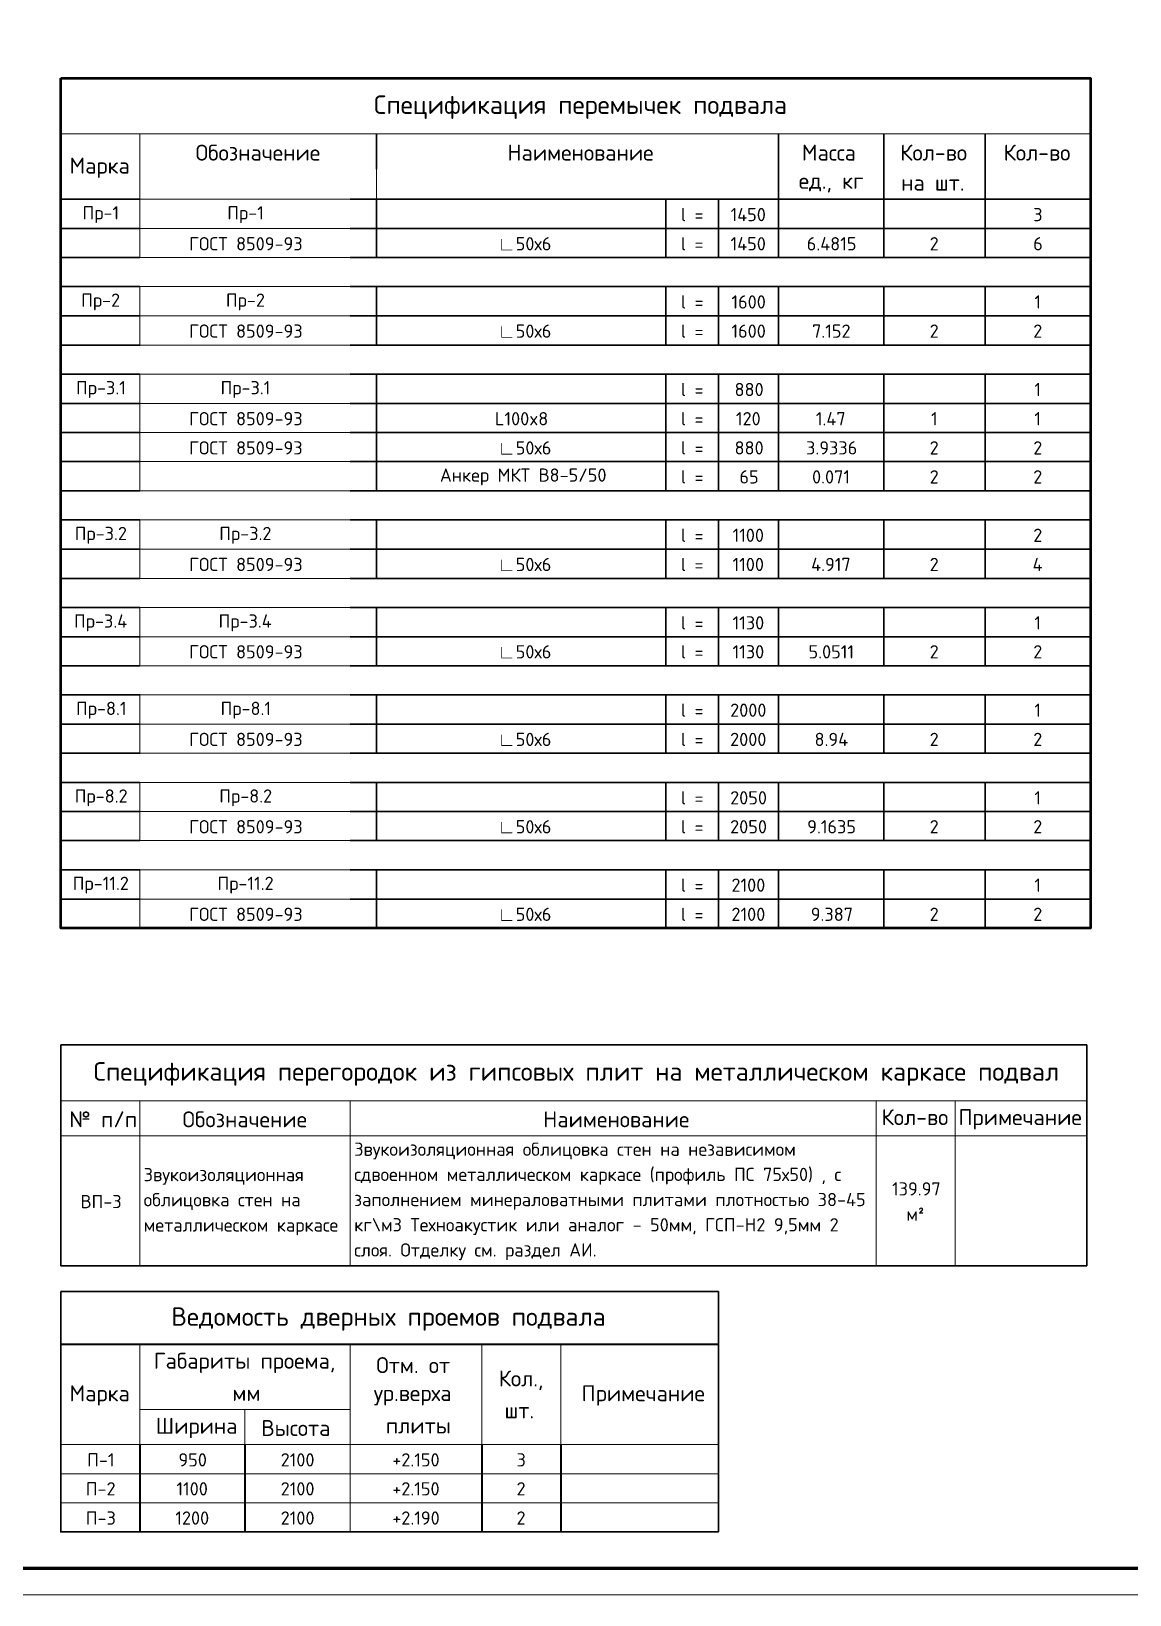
# Model space of a CAD drawing. Header units: millimetres. Extents: x -84737 to 172119, y -43083 to 59399.
# Drawn here: x -42058 to -21181, y -43083 to -13387 of the extents above; entities that cross this region are included whole.
import ezdxf

# ---------------------------------------------------------------- set-up
doc = ezdxf.new("R2010")
doc.units = ezdxf.units.MM
doc.layers.add('PDF _Геометрия', color=7, linetype='Continuous')
doc.layers.add('PDF _Текст', color=7, linetype='Continuous')
doc.styles.add('PDF ISOCPEUR', font='isocpeur.ttf')

msp = doc.modelspace()

# ---------------------------------------------------------------- linework, layer by layer
at = {"layer": 'PDF _Геометрия', "lineweight": 20}
msp.add_lwpolyline([(-649, 16309), (-649, -43083), (-84737, -43083), (-84737, 16309)], close=True, dxfattribs=at)
at = {"layer": 'PDF _Геометрия', "lineweight": 60}
msp.add_lwpolyline([(-1148, 15809), (-1148, -42583), (-82744, -42583), (-82744, 15809)], close=True, dxfattribs=at)
at = {"layer": 'PDF _Геометрия', "lineweight": 50}
msp.add_lwpolyline([(-41497, -14280), (-21930, -14280), (-21930, -15338), (-21930, -30423), (-41497, -30423), (-41497, -15338)], close=True, dxfattribs=at)
at = {"layer": 'PDF _Геометрия', "lineweight": 20}
for points in [[(-41497, -15338), (-21930, -15338)], [(-39995, -15338), (-39995, -16003), (-39995, -16578)], [(-35496, -16003), (-35496, -16578)], [(-35995, -16578), (-39995, -16578), (-39995, -17133)], [(-35995, -17687), (-39995, -17687), (-39995, -17133), (-35995, -17133)], [(-35995, -18237), (-39995, -18237), (-39995, -18792)], [(-35995, -19346), (-39995, -19346), (-39995, -18792), (-35995, -18792)], [(-35995, -19901), (-39995, -19901), (-39995, -20455)], [(-35995, -20455), (-39995, -20455), (-39995, -21010)], [(-35995, -21010), (-39995, -21010), (-39995, -21560)], [(-35995, -22114), (-39995, -22114), (-39995, -21560), (-35995, -21560)], [(-35995, -22669), (-39995, -22669), (-39995, -23223)], [(-35995, -23778), (-39995, -23778), (-39995, -23223), (-35995, -23223)], [(-35995, -24332), (-39995, -24332), (-39995, -24887)], [(-35995, -25437), (-39995, -25437), (-39995, -24887), (-35995, -24887)], [(-35995, -25992), (-39995, -25992), (-39995, -26546)], [(-35995, -27100), (-39995, -27100), (-39995, -26546), (-35995, -26546)], [(-35995, -27655), (-39995, -27655), (-39995, -28209)], [(-35995, -28760), (-39995, -28760), (-39995, -28209), (-35995, -28209)], [(-35995, -29314), (-39995, -29314), (-39995, -29869)], [(-35995, -29869), (-39995, -29869), (-39995, -30423)]]:
    msp.add_lwpolyline(points, dxfattribs=at)
at = {"layer": 'PDF _Геометрия', "lineweight": 30}
for points in [[(-35496, -15338), (-35496, -16003)], [(-27860, -15338), (-27860, -16003), (-27860, -16578), (-27860, -17133), (-27860, -17687)], [(-25858, -15338), (-25858, -16003), (-25858, -16578), (-25858, -17133), (-25858, -17687)], [(-23928, -15338), (-23928, -16003), (-23928, -16578), (-23928, -17133), (-23928, -17687)], [(-39995, -16578), (-41497, -16578)], [(-21930, -16578), (-23928, -16578), (-25858, -16578), (-27860, -16578), (-28999, -16578), (-29998, -16578), (-35496, -16578), (-35995, -16578)], [(-35496, -16578), (-35496, -17133), (-35496, -17687)], [(-29998, -16578), (-29998, -17133), (-29998, -17687)], [(-28999, -16578), (-28999, -17133), (-28999, -17687)], [(-39995, -17133), (-41497, -17133)], [(-21930, -17133), (-23928, -17133), (-25858, -17133), (-27860, -17133), (-28999, -17133), (-29998, -17133), (-35496, -17133), (-35995, -17133)], [(-39995, -17687), (-41497, -17687)], [(-21930, -17687), (-23928, -17687), (-25858, -17687), (-27860, -17687), (-28999, -17687), (-29998, -17687), (-35496, -17687), (-35995, -17687)], [(-39995, -18237), (-41497, -18237)], [(-21930, -18237), (-23928, -18237), (-25858, -18237), (-27860, -18237), (-28999, -18237), (-29998, -18237), (-35496, -18237), (-35995, -18237)], [(-35496, -18237), (-35496, -18792), (-35496, -19346)], [(-29998, -18237), (-29998, -18792), (-29998, -19346)], [(-28999, -18237), (-28999, -18792), (-28999, -19346)], [(-27860, -18237), (-27860, -18792), (-27860, -19346)], [(-25858, -18237), (-25858, -18792), (-25858, -19346)], [(-23928, -18237), (-23928, -18792), (-23928, -19346)], [(-39995, -18792), (-41497, -18792)], [(-21930, -18792), (-23928, -18792), (-25858, -18792), (-27860, -18792), (-28999, -18792), (-29998, -18792), (-35496, -18792), (-35995, -18792)], [(-39995, -19346), (-41497, -19346)], [(-21930, -19346), (-23928, -19346), (-25858, -19346), (-27860, -19346), (-28999, -19346), (-29998, -19346), (-35496, -19346), (-35995, -19346)], [(-39995, -19901), (-41497, -19901)], [(-21930, -19901), (-23928, -19901), (-25858, -19901), (-27860, -19901), (-28999, -19901), (-29998, -19901), (-35496, -19901), (-35995, -19901)], [(-35496, -19901), (-35496, -20455), (-35496, -21010), (-35496, -21560), (-35496, -22114)], [(-29998, -19901), (-29998, -20455), (-29998, -21010), (-29998, -21560), (-29998, -22114)], [(-28999, -19901), (-28999, -20455), (-28999, -21010), (-28999, -21560), (-28999, -22114)], [(-27860, -19901), (-27860, -20455), (-27860, -21010), (-27860, -21560), (-27860, -22114)], [(-25858, -19901), (-25858, -20455), (-25858, -21010), (-25858, -21560), (-25858, -22114)], [(-23928, -19901), (-23928, -20455), (-23928, -21010), (-23928, -21560), (-23928, -22114)], [(-39995, -20455), (-41497, -20455)], [(-21930, -20455), (-23928, -20455), (-25858, -20455), (-27860, -20455), (-28999, -20455), (-29998, -20455), (-35496, -20455), (-35995, -20455)], [(-39995, -21010), (-41497, -21010)], [(-21930, -21010), (-23928, -21010), (-25858, -21010), (-27860, -21010), (-28999, -21010), (-29998, -21010), (-35496, -21010), (-35995, -21010)], [(-39995, -21560), (-41497, -21560)], [(-21930, -21560), (-23928, -21560), (-25858, -21560), (-27860, -21560), (-28999, -21560), (-29998, -21560), (-35496, -21560), (-35995, -21560)], [(-39995, -22114), (-41497, -22114)], [(-21930, -22114), (-23928, -22114), (-25858, -22114), (-27860, -22114), (-28999, -22114), (-29998, -22114), (-35496, -22114), (-35995, -22114)], [(-39995, -22669), (-41497, -22669)], [(-21930, -22669), (-23928, -22669), (-25858, -22669), (-27860, -22669), (-28999, -22669), (-29998, -22669), (-35496, -22669), (-35995, -22669)], [(-35496, -22669), (-35496, -23223), (-35496, -23778)], [(-29998, -22669), (-29998, -23223), (-29998, -23778)], [(-28999, -22669), (-28999, -23223), (-28999, -23778)], [(-27860, -22669), (-27860, -23223), (-27860, -23778)], [(-25858, -22669), (-25858, -23223), (-25858, -23778)], [(-23928, -22669), (-23928, -23223), (-23928, -23778)], [(-39995, -23223), (-41497, -23223)], [(-21930, -23223), (-23928, -23223), (-25858, -23223), (-27860, -23223), (-28999, -23223), (-29998, -23223), (-35496, -23223), (-35995, -23223)], [(-39995, -23778), (-41497, -23778)], [(-21930, -23778), (-23928, -23778), (-25858, -23778), (-27860, -23778), (-28999, -23778), (-29998, -23778), (-35496, -23778), (-35995, -23778)], [(-39995, -24332), (-41497, -24332)], [(-21930, -24332), (-23928, -24332), (-25858, -24332), (-27860, -24332), (-28999, -24332), (-29998, -24332), (-35496, -24332), (-35995, -24332)], [(-35496, -24332), (-35496, -24887), (-35496, -25437)], [(-29998, -24332), (-29998, -24887), (-29998, -25437)], [(-28999, -24332), (-28999, -24887), (-28999, -25437)], [(-27860, -24332), (-27860, -24887), (-27860, -25437)], [(-25858, -24332), (-25858, -24887), (-25858, -25437)], [(-23928, -24332), (-23928, -24887), (-23928, -25437)], [(-39995, -24887), (-41497, -24887)], [(-21930, -24887), (-23928, -24887), (-25858, -24887), (-27860, -24887), (-28999, -24887), (-29998, -24887), (-35496, -24887), (-35995, -24887)], [(-39995, -25437), (-41497, -25437)], [(-21930, -25437), (-23928, -25437), (-25858, -25437), (-27860, -25437), (-28999, -25437), (-29998, -25437), (-35496, -25437), (-35995, -25437)], [(-39995, -25992), (-41497, -25992)], [(-21930, -25992), (-23928, -25992), (-25858, -25992), (-27860, -25992), (-28999, -25992), (-29998, -25992), (-35496, -25992), (-35995, -25992)], [(-35496, -25992), (-35496, -26546), (-35496, -27100)], [(-29998, -25992), (-29998, -26546), (-29998, -27100)], [(-28999, -25992), (-28999, -26546), (-28999, -27100)], [(-27860, -25992), (-27860, -26546), (-27860, -27100)], [(-25858, -25992), (-25858, -26546), (-25858, -27100)], [(-23928, -25992), (-23928, -26546), (-23928, -27100)], [(-39995, -26546), (-41497, -26546)], [(-21930, -26546), (-23928, -26546), (-25858, -26546), (-27860, -26546), (-28999, -26546), (-29998, -26546), (-35496, -26546), (-35995, -26546)], [(-39995, -27100), (-41497, -27100)], [(-21930, -27100), (-23928, -27100), (-25858, -27100), (-27860, -27100), (-28999, -27100), (-29998, -27100), (-35496, -27100), (-35995, -27100)], [(-39995, -27655), (-41497, -27655)], [(-21930, -27655), (-23928, -27655), (-25858, -27655), (-27860, -27655), (-28999, -27655), (-29998, -27655), (-35496, -27655), (-35995, -27655)], [(-35496, -27655), (-35496, -28209), (-35496, -28760)], [(-29998, -27655), (-29998, -28209), (-29998, -28760)], [(-28999, -27655), (-28999, -28209), (-28999, -28760)], [(-27860, -27655), (-27860, -28209), (-27860, -28760)], [(-25858, -27655), (-25858, -28209), (-25858, -28760)], [(-23928, -27655), (-23928, -28209), (-23928, -28760)], [(-39995, -28209), (-41497, -28209)], [(-21930, -28209), (-23928, -28209), (-25858, -28209), (-27860, -28209), (-28999, -28209), (-29998, -28209), (-35496, -28209), (-35995, -28209)], [(-39995, -28760), (-41497, -28760)], [(-21930, -28760), (-23928, -28760), (-25858, -28760), (-27860, -28760), (-28999, -28760), (-29998, -28760), (-35496, -28760), (-35995, -28760)], [(-39995, -29314), (-41497, -29314)], [(-21930, -29314), (-23928, -29314), (-25858, -29314), (-27860, -29314), (-28999, -29314), (-29998, -29314), (-35496, -29314), (-35995, -29314)], [(-35496, -29314), (-35496, -29869), (-35496, -30423)], [(-29998, -29314), (-29998, -29869), (-29998, -30423)], [(-28999, -29314), (-28999, -29869), (-28999, -30423)], [(-27860, -29314), (-27860, -29869), (-27860, -30423)], [(-25858, -29314), (-25858, -29869), (-25858, -30423)], [(-23928, -29314), (-23928, -29869), (-23928, -30423)], [(-39995, -29869), (-41497, -29869)], [(-21930, -29869), (-23928, -29869), (-25858, -29869), (-27860, -29869), (-28999, -29869), (-29998, -29869), (-35496, -29869), (-35995, -29869)]]:
    msp.add_lwpolyline(points, dxfattribs=at)
for points in [[(-41497, -32641), (-21998, -32641), (-21998, -33703), (-21998, -36835), (-41497, -36835), (-41497, -33703)], [(-41497, -37326), (-28999, -37326), (-28999, -38325), (-28999, -41889), (-41497, -41889), (-41497, -38325)]]:
    msp.add_lwpolyline(points, close=True, dxfattribs=at)
at = {"layer": 'PDF _Геометрия', "lineweight": 9}
for points in [[(-41497, -33703), (-21998, -33703)], [(-39995, -33703), (-39995, -34368), (-39995, -36835)], [(-35995, -33703), (-35995, -34368), (-35995, -36835)], [(-25998, -33703), (-25998, -34368), (-25998, -36835)], [(-24499, -33703), (-24499, -34368), (-24499, -36835)], [(-21998, -34368), (-24499, -34368), (-25998, -34368), (-35995, -34368), (-39995, -34368), (-41497, -34368)], [(-39995, -38325), (-39995, -39565)], [(-35995, -38325), (-35995, -39565)], [(-33498, -38325), (-33498, -39565), (-33498, -40230)], [(-31995, -38325), (-31995, -39565), (-31995, -40230)], [(-35995, -41889), (-35995, -41335), (-35995, -40784), (-35995, -40230), (-35995, -39565), (-37997, -39565), (-39995, -39565), (-39995, -40230)], [(-37997, -39565), (-37997, -40230)], [(-28999, -40230), (-31995, -40230), (-33498, -40230), (-35995, -40230), (-37997, -40230), (-39995, -40230), (-41497, -40230)], [(-28999, -40784), (-31995, -40784), (-33498, -40784), (-35995, -40784), (-37997, -40784), (-39995, -40784), (-41497, -40784)], [(-28999, -41335), (-31995, -41335), (-33498, -41335), (-35995, -41335), (-37997, -41335), (-39995, -41335), (-41497, -41335)]]:
    msp.add_lwpolyline(points, dxfattribs=at)
at = {"layer": 'PDF _Геометрия', "lineweight": 40}
for points in [[(-41497, -38325), (-28999, -38325)], [(-39995, -40230), (-39995, -40784), (-39995, -41335), (-39995, -41889)], [(-37997, -40230), (-37997, -40784), (-37997, -41335), (-37997, -41889)], [(-33498, -40230), (-33498, -40784), (-33498, -41335), (-33498, -41889)], [(-31995, -40230), (-31995, -40784), (-31995, -41335), (-31995, -41889)]]:
    msp.add_lwpolyline(points, dxfattribs=at)

# ---------------------------------------------------------------- texts
at = {"layer": 'PDF _Текст', "attachment_point": 4, "style": 'PDF ISOCPEUR'}
for s, insert, char_height in [('Спецификация перемычек подвала', (-35545, -14829), 351.98), ('Обозначение', (-38935, -15692), 302.97), ('Наименование', (-33009, -15692), 302.97), ('Масса', (-27413, -15692), 303), ('Кол-во', (-25543, -15692), 303), ('Кол-во', (-23579, -15692), 303), ('Марка', (-41331, -15980), 303), ('ед., кг', (-27473, -16263), 303), ('на шт.', (-25526, -16263), 303), ('Пр-1', (-41085, -16869), 251.7), ('Пр-1', (-38334, -16869), 251.7), ('l =', (-29712, -16869), 251.7), ('1450', (-28768, -16869), 251.7), ('3', (-23016, -16869), 252), ('ГОСТ 8509-93', (-39058, -17423), 251.73), ('∟50х6', (-33195, -17423), 251.7), ('l =', (-29712, -17423), 251.7), ('1450', (-28768, -17423), 251.7), ('6.4815', (-27320, -17423), 251.7), ('2', (-24984, -17423), 252), ('6', (-23016, -17423), 252), ('Пр-2', (-41111, -18528), 251.7), ('Пр-2', (-38359, -18528), 251.7), ('l =', (-29712, -18528), 251.7), ('1600', (-28751, -18528), 251.7), ('1', (-22994, -18528), 252), ('ГОСТ 8509-93', (-39058, -19082), 251.73), ('∟50х6', (-33195, -19082), 251.7), ('l =', (-29712, -19082), 251.7), ('1600', (-28751, -19082), 251.7), ('7.152', (-27219, -19082), 251.7), ('2', (-24984, -19082), 252), ('2', (-23016, -19082), 252), ('Пр-3.1', (-41208, -20191), 251.7), ('Пр-3.1', (-38461, -20191), 251.7), ('l =', (-29712, -20191), 251.7), ('880', (-28692, -20191), 251.7), ('1', (-22994, -20191), 252), ('ГОСТ 8509-93', (-39058, -20746), 251.73), ('L100x8', (-33246, -20746), 251.7), ('l =', (-29712, -20746), 251.7), ('120', (-28666, -20746), 251.7), ('1.47', (-27147, -20746), 251.7), ('1', (-24958, -20746), 252), ('1', (-22994, -20746), 252), ('ГОСТ 8509-93', (-39058, -21300), 251.73), ('∟50х6', (-33195, -21300), 251.7), ('l =', (-29712, -21300), 251.7), ('880', (-28692, -21300), 251.7), ('3.9336', (-27333, -21300), 251.7), ('2', (-24984, -21300), 252), ('2', (-23016, -21300), 252), ('Анкер МКТ В8-5/50', (-34292, -21851), 251.73), ('l =', (-29712, -21851), 251.7), ('65', (-28599, -21851), 251.7), ('0.071', (-27219, -21851), 251.7), ('2', (-24984, -21851), 252), ('2', (-23016, -21851), 252), ('Пр-3.2', (-41233, -22960), 251.7), ('Пр-3.2', (-38486, -22960), 251.7), ('l =', (-29712, -22960), 251.7), ('1100', (-28730, -22960), 251.7), ('2', (-23016, -22960), 252), ('ГОСТ 8509-93', (-39058, -23514), 251.73), ('∟50х6', (-33195, -23514), 251.7), ('l =', (-29712, -23514), 251.7), ('1100', (-28730, -23514), 251.7), ('4.917', (-27236, -23514), 251.7), ('2', (-24984, -23514), 252), ('4', (-23028, -23514), 252), ('Пр-3.4', (-41246, -24623), 251.7), ('Пр-3.4', (-38499, -24623), 251.7), ('l =', (-29712, -24623), 251.7), ('1130', (-28730, -24623), 251.7), ('1', (-22994, -24623), 252), ('ГОСТ 8509-93', (-39058, -25173), 251.73), ('∟50х6', (-33195, -25173), 251.7), ('l =', (-29712, -25173), 251.7), ('1130', (-28730, -25173), 251.7), ('5.0511', (-27286, -25173), 251.7), ('2', (-24984, -25173), 252), ('2', (-23016, -25173), 252), ('Пр-8.1', (-41208, -26282), 251.7), ('Пр-8.1', (-38461, -26282), 251.7), ('l =', (-29712, -26282), 251.7), ('2000', (-28776, -26282), 251.7), ('1', (-22994, -26282), 252), ('ГОСТ 8509-93', (-39058, -26837), 251.73), ('∟50х6', (-33195, -26837), 251.7), ('l =', (-29712, -26837), 251.7), ('2000', (-28776, -26837), 251.7), ('8.94', (-27172, -26837), 251.7), ('2', (-24984, -26837), 252), ('2', (-23016, -26837), 252), ('Пр-8.2', (-41233, -27946), 251.7), ('Пр-8.2', (-38486, -27946), 251.7), ('l =', (-29712, -27946), 251.7), ('2050', (-28776, -27946), 251.7), ('1', (-22994, -27946), 252), ('ГОСТ 8509-93', (-39058, -28496), 251.73), ('∟50х6', (-33195, -28496), 251.7), ('l =', (-29712, -28496), 251.7), ('2050', (-28776, -28496), 251.7), ('9.1635', (-27312, -28496), 251.7), ('2', (-24984, -28496), 252), ('2', (-23016, -28496), 252), ('Пр-11.2', (-41271, -29605), 251.7), ('Пр-11.2', (-38520, -29605), 251.7), ('l =', (-29712, -29605), 251.7), ('2100', (-28751, -29605), 251.7), ('1', (-22994, -29605), 252), ('ГОСТ 8509-93', (-39058, -30159), 251.73), ('∟50х6', (-33195, -30159), 251.7), ('l =', (-29712, -30159), 251.7), ('2100', (-28751, -30159), 251.7), ('9.387', (-27244, -30159), 251.7), ('2', (-24984, -30159), 252), ('2', (-23016, -30159), 252), ('Спецификация перегородок из гипсовых плит на металлическом каркасе подвал', (-40874, -33191), 351.98), ('№ п/п', (-41335, -34053), 303), ('Обозначение', (-39185, -34053), 302.97), ('Наименование', (-32328, -34053), 302.97), ('Кол-во Примечание', (-25898, -34053), 302.97), ('Звукоизоляционная облицовка стен на независимом', (-35921, -34655), 251.73), ('Звукоизоляционная', (-39921, -35137), 251.73), ('сдвоенном металлическом каркасе (профиль ПС 75х50) , с', (-35921, -35133), 251.73), ('139.97', (-25699, -35374), 251.7), ('ВП-3', (-41123, -35615), 251.7), ('облицовка стен на', (-39921, -35615), 251.73), ('заполнением минераловатными плитами плотностью 38-45', (-35921, -35611), 251.73), ('кг\\\\м3 Техноакустик или аналог - 50мм, ГСП-Н2 9,5мм 2', (-35921, -36090), 251.73), ('м²', (-25428, -35853), 251.7), ('металлическом каркасе', (-39921, -36094), 251.73), ('слоя. Отделку см. раздел АИ.', (-35921, -36568), 251.73), ('Ведомость дверных проемов подвала', (-39396, -37847), 351.98), ('Габариты проема,', (-39731, -38680), 302.97), ('Отм. от', (-35502, -38722), 303), ('Кол.,', (-33174, -39010), 303), ('Марка', (-41331, -39298), 303), ('мм', (-38237, -39251), 303), ('ур.верха', (-35549, -39294), 303), ('Примечание', (-31600, -39298), 303), ('Ширина', (-39693, -39916), 303), ('Высота', (-37686, -39916), 303), ('шт.', (-33064, -39581), 303), ('плиты', (-35320, -39869), 303), ('П-1', (-40996, -40521), 251.7), ('950', (-39261, -40521), 251.7), ('2100', (-37318, -40521), 251.7), ('+2.150', (-35197, -40521), 251.7), ('3', (-32836, -40521), 252), ('П-2', (-41022, -41071), 251.7), ('1100', (-39299, -41071), 251.7), ('2100', (-37318, -41071), 251.7), ('+2.150', (-35197, -41071), 251.7), ('2', (-32836, -41071), 252), ('П-3', (-41022, -41626), 251.7), ('1200', (-39320, -41626), 251.7), ('2100', (-37318, -41626), 251.7), ('+2.190', (-35197, -41626), 251.7), ('2', (-32836, -41626), 252)]:
    msp.add_mtext(s, dxfattribs=dict(at, insert=insert, char_height=char_height))

doc.saveas('drawing.dxf')
